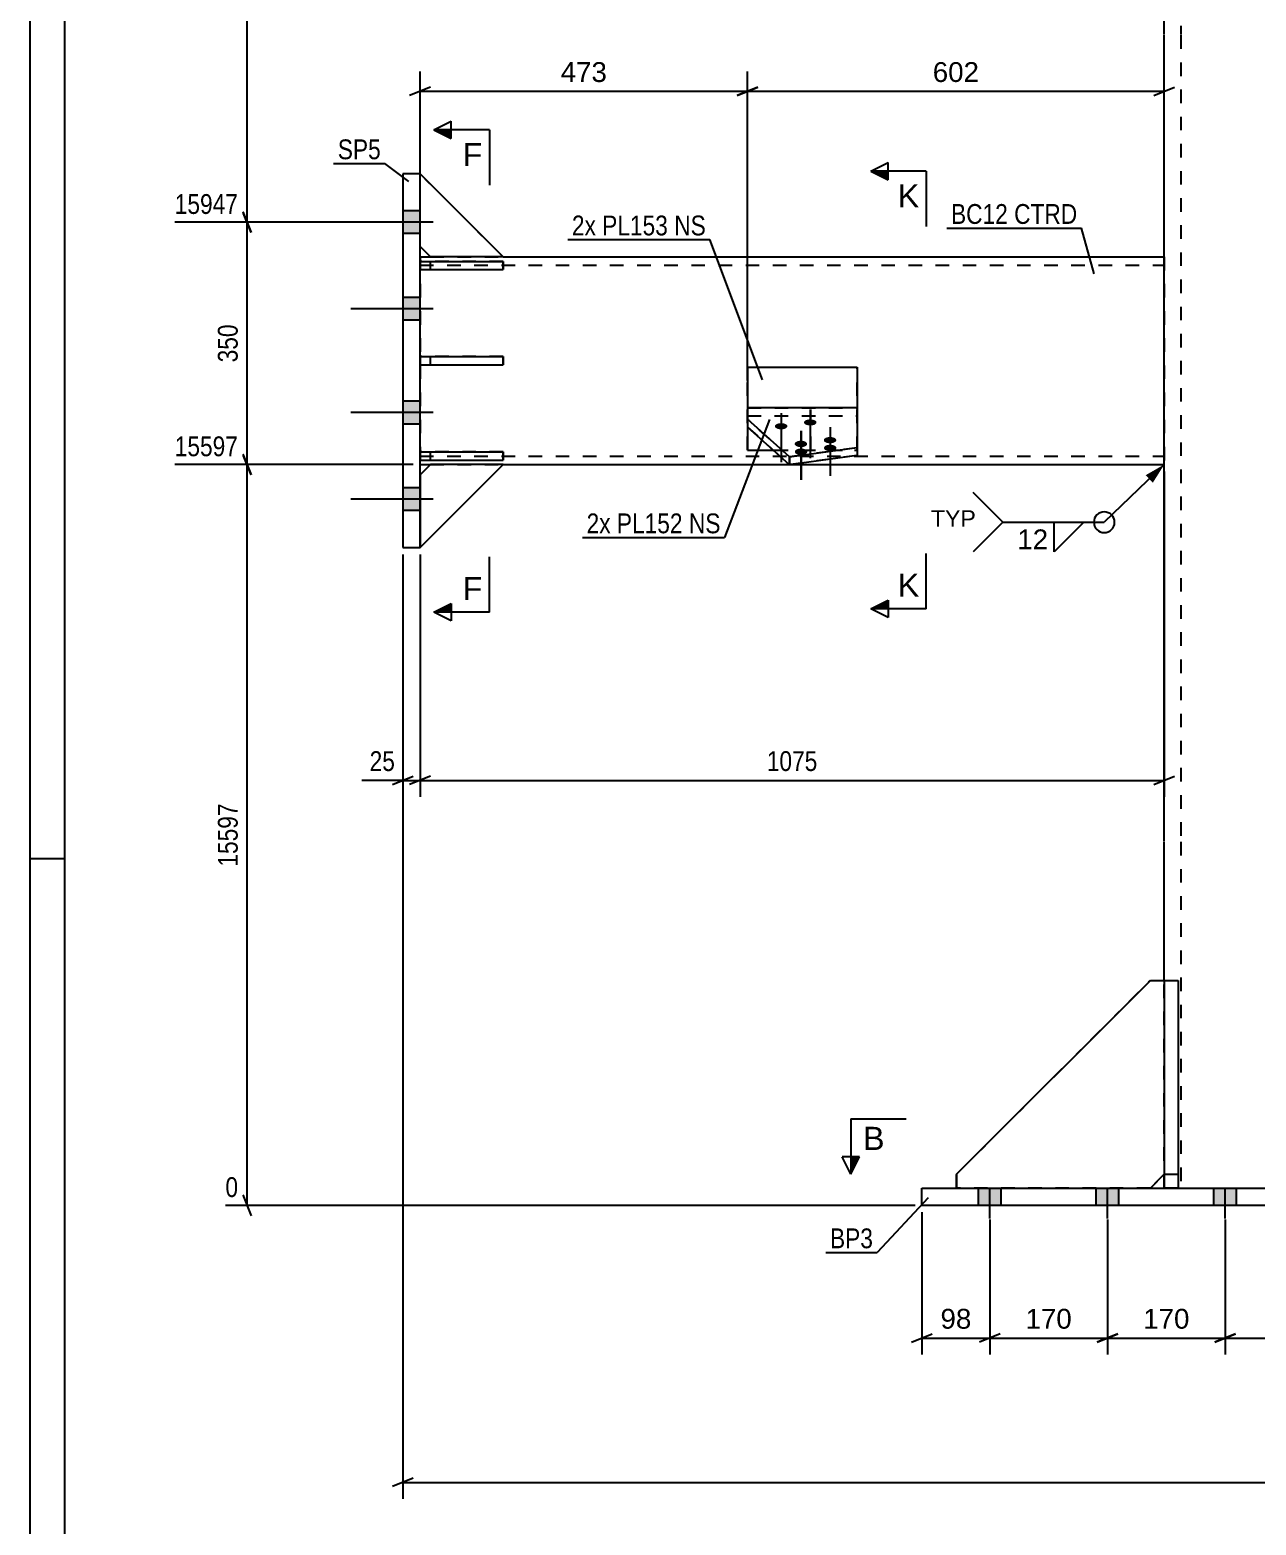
# Model space of a CAD drawing. Header units: millimetres. Extents: x -214 to 627, y -250 to 344.
# Drawn here: x -213.9 to -36.7, y -48.7 to 167.3 of the extents above; entities that cross this region are included whole.
import ezdxf

# ---------------------------------------------------------------- set-up
doc = ezdxf.new("R2010")
doc.units = ezdxf.units.MM
doc.linetypes.add('DXK_LINE_DOT2', pattern=[3.9198, 1.9599, -1.9599])
doc.styles.add('Arial', font='ARIAL.TTF', dxfattribs={"height": 0.2})
doc.styles.add('Arial Narrow', font='ARIALN.TTF', dxfattribs={"height": 0.2})

# ---------------------------------------------------------------- blocks, each defined once
blk = doc.blocks.new('Unknown-284856835-1134')
at = {"color": 5, "linetype": 'Continuous'}
for p, q in [((-213.86, 343.54), (-213.86, -250.46)), ((-208.86, 338.54), (-208.86, -245.46)), ((-208.86, 47.54), (-213.86, 47.54))]:
    blk.add_line(p, q, dxfattribs=at)
blk = doc.blocks.new('Part-284856835-4220 - 4104')
at = {"color": 2, "linetype": 'Continuous'}
for p, q in [((-157.5, 120.11), (-145.5, 120.11)), ((-157.5, 120.11), (-157.5, 118.91)), ((-157.5, 118.91), (-145.5, 118.91)), ((-145.5, 120.11), (-145.5, 118.91))]:
    blk.add_line(p, q, dxfattribs=at)
at = {"color": 7, "linetype": 'DXK_LINE_DOT2'}
blk.add_line((-156, 118.91), (-156, 120.11), dxfattribs=at)
blk = doc.blocks.new('Bolt-284856835-4239 - 4104')
at = {"linetype": 'Continuous'}
for points in [[(-73.55, 0), (-76.85, 0), (-76.85, -2.5), (-73.55, -2.5)], [(-73.55, 0), (-76.85, 0), (-76.85, -2.5), (-73.55, -2.5)], [(-73.55, 0), (-76.85, 0), (-76.85, -2.5), (-73.55, -2.5)], [(-73.55, 0), (-76.85, 0), (-76.85, -2.5), (-73.55, -2.5)], [(-73.55, 0), (-76.85, 0), (-76.85, -2.5), (-73.55, -2.5)], [(-73.55, 0), (-76.85, 0), (-76.85, -2.5), (-73.55, -2.5)], [(-73.55, 0), (-76.85, 0), (-76.85, -2.5), (-73.55, -2.5)], [(-73.55, 0), (-76.85, 0), (-76.85, -2.5), (-73.55, -2.5)], [(-56.55, 0), (-59.85, 0), (-59.85, -2.5), (-56.55, -2.5)], [(-56.55, 0), (-59.85, 0), (-59.85, -2.5), (-56.55, -2.5)], [(-56.55, 0), (-59.85, 0), (-59.85, -2.5), (-56.55, -2.5)], [(-56.55, 0), (-59.85, 0), (-59.85, -2.5), (-56.55, -2.5)], [(-56.55, 0), (-59.85, 0), (-59.85, -2.5), (-56.55, -2.5)], [(-56.55, 0), (-59.85, 0), (-59.85, -2.5), (-56.55, -2.5)], [(-56.55, 0), (-59.85, 0), (-59.85, -2.5), (-56.55, -2.5)], [(-56.55, 0), (-59.85, 0), (-59.85, -2.5), (-56.55, -2.5)], [(-39.55, 0), (-42.85, 0), (-42.85, -2.5), (-39.55, -2.5)], [(-39.55, 0), (-42.85, 0), (-42.85, -2.5), (-39.55, -2.5)], [(-39.55, 0), (-42.85, 0), (-42.85, -2.5), (-39.55, -2.5)], [(-39.55, 0), (-42.85, 0), (-42.85, -2.5), (-39.55, -2.5)], [(-13.35, 0), (-16.65, 0), (-16.65, -2.5), (-13.35, -2.5)], [(-13.35, 0), (-16.65, 0), (-16.65, -2.5), (-13.35, -2.5)], [(-13.35, 0), (-16.65, 0), (-16.65, -2.5), (-13.35, -2.5)], [(-13.35, 0), (-16.65, 0), (-16.65, -2.5), (-13.35, -2.5)], [(16.65, 0), (13.35, 0), (13.35, -2.5), (16.65, -2.5)], [(16.65, 0), (13.35, 0), (13.35, -2.5), (16.65, -2.5)], [(16.65, 0), (13.35, 0), (13.35, -2.5), (16.65, -2.5)], [(16.65, 0), (13.35, 0), (13.35, -2.5), (16.65, -2.5)], [(42.85, 0), (39.55, 0), (39.55, -2.5), (42.85, -2.5)], [(42.85, 0), (39.55, 0), (39.55, -2.5), (42.85, -2.5)], [(42.85, 0), (39.55, 0), (39.55, -2.5), (42.85, -2.5)], [(42.85, 0), (39.55, 0), (39.55, -2.5), (42.85, -2.5)], [(59.85, 0), (56.55, 0), (56.55, -2.5), (59.85, -2.5)], [(59.85, 0), (56.55, 0), (56.55, -2.5), (59.85, -2.5)], [(59.85, 0), (56.55, 0), (56.55, -2.5), (59.85, -2.5)], [(59.85, 0), (56.55, 0), (56.55, -2.5), (59.85, -2.5)], [(59.85, 0), (56.55, 0), (56.55, -2.5), (59.85, -2.5)], [(59.85, 0), (56.55, 0), (56.55, -2.5), (59.85, -2.5)], [(59.85, 0), (56.55, 0), (56.55, -2.5), (59.85, -2.5)], [(59.85, 0), (56.55, 0), (56.55, -2.5), (59.85, -2.5)], [(76.85, 0), (73.55, 0), (73.55, -2.5), (76.85, -2.5)], [(76.85, 0), (73.55, 0), (73.55, -2.5), (76.85, -2.5)], [(76.85, 0), (73.55, 0), (73.55, -2.5), (76.85, -2.5)], [(76.85, 0), (73.55, 0), (73.55, -2.5), (76.85, -2.5)], [(76.85, 0), (73.55, 0), (73.55, -2.5), (76.85, -2.5)], [(76.85, 0), (73.55, 0), (73.55, -2.5), (76.85, -2.5)], [(76.85, 0), (73.55, 0), (73.55, -2.5), (76.85, -2.5)], [(76.85, 0), (73.55, 0), (73.55, -2.5), (76.85, -2.5)]]:
    blk.add_hatch(color=1, dxfattribs=at).paths.add_polyline_path(points)
at = {"color": 1, "linetype": 'Continuous'}
for p, q in [((-76.85, -2.5), (-76.85, 0)), ((-76.85, -2.5), (-76.85, 0)), ((-76.85, -2.5), (-76.85, 0)), ((-76.85, -2.5), (-76.85, 0)), ((-76.85, -2.5), (-76.85, 0)), ((-76.85, -2.5), (-76.85, 0)), ((-76.85, -2.5), (-76.85, 0)), ((-76.85, -2.5), (-76.85, 0)), ((-75.2, -4.4), (-75.2, 0)), ((-75.2, -4.4), (-75.2, 0)), ((-75.2, -4.4), (-75.2, 0)), ((-75.2, -4.4), (-75.2, 0)), ((-75.2, -4.4), (-75.2, 0)), ((-75.2, -4.4), (-75.2, 0)), ((-75.2, -4.4), (-75.2, 0)), ((-75.2, -4.4), (-75.2, 0)), ((-73.55, -2.5), (-73.55, 0)), ((-73.55, -2.5), (-73.55, 0)), ((-73.55, -2.5), (-73.55, 0)), ((-73.55, -2.5), (-73.55, 0)), ((-73.55, -2.5), (-73.55, 0)), ((-73.55, -2.5), (-73.55, 0)), ((-73.55, -2.5), (-73.55, 0)), ((-73.55, -2.5), (-73.55, 0)), ((-59.85, -2.5), (-59.85, 0)), ((-59.85, -2.5), (-59.85, 0)), ((-59.85, -2.5), (-59.85, 0)), ((-59.85, -2.5), (-59.85, 0)), ((-59.85, -2.5), (-59.85, 0)), ((-59.85, -2.5), (-59.85, 0)), ((-59.85, -2.5), (-59.85, 0)), ((-59.85, -2.5), (-59.85, 0)), ((-58.2, -4.4), (-58.2, 0)), ((-58.2, -4.4), (-58.2, 0)), ((-58.2, -4.4), (-58.2, 0)), ((-58.2, -4.4), (-58.2, 0)), ((-58.2, -4.4), (-58.2, 0)), ((-58.2, -4.4), (-58.2, 0)), ((-58.2, -4.4), (-58.2, 0)), ((-58.2, -4.4), (-58.2, 0)), ((-56.55, -2.5), (-56.55, 0)), ((-56.55, -2.5), (-56.55, 0)), ((-56.55, -2.5), (-56.55, 0)), ((-56.55, -2.5), (-56.55, 0)), ((-56.55, -2.5), (-56.55, 0)), ((-56.55, -2.5), (-56.55, 0)), ((-56.55, -2.5), (-56.55, 0)), ((-56.55, -2.5), (-56.55, 0)), ((-42.85, -2.5), (-42.85, 0)), ((-42.85, -2.5), (-42.85, 0)), ((-42.85, -2.5), (-42.85, 0)), ((-42.85, -2.5), (-42.85, 0)), ((-41.2, -4.4), (-41.2, 0)), ((-41.2, -4.4), (-41.2, 0)), ((-41.2, -4.4), (-41.2, 0)), ((-41.2, -4.4), (-41.2, 0)), ((-39.55, -2.5), (-39.55, 0)), ((-39.55, -2.5), (-39.55, 0)), ((-39.55, -2.5), (-39.55, 0)), ((-39.55, -2.5), (-39.55, 0)), ((-16.65, -2.5), (-16.65, 0)), ((-16.65, -2.5), (-16.65, 0)), ((-16.65, -2.5), (-16.65, 0)), ((-16.65, -2.5), (-16.65, 0)), ((-15, -4.4), (-15, 0)), ((-15, -4.4), (-15, 0)), ((-15, -4.4), (-15, 0)), ((-15, -4.4), (-15, 0)), ((-13.35, -2.5), (-13.35, 0)), ((-13.35, -2.5), (-13.35, 0)), ((-13.35, -2.5), (-13.35, 0)), ((-13.35, -2.5), (-13.35, 0)), ((13.35, -2.5), (13.35, 0)), ((13.35, -2.5), (13.35, 0)), ((13.35, -2.5), (13.35, 0)), ((13.35, -2.5), (13.35, 0)), ((15, -4.4), (15, 0)), ((15, -4.4), (15, 0)), ((15, -4.4), (15, 0)), ((15, -4.4), (15, 0)), ((16.65, -2.5), (16.65, 0)), ((16.65, -2.5), (16.65, 0)), ((16.65, -2.5), (16.65, 0)), ((16.65, -2.5), (16.65, 0)), ((39.55, -2.5), (39.55, 0)), ((39.55, -2.5), (39.55, 0)), ((39.55, -2.5), (39.55, 0)), ((39.55, -2.5), (39.55, 0)), ((41.2, -4.4), (41.2, 0)), ((41.2, -4.4), (41.2, 0)), ((41.2, -4.4), (41.2, 0)), ((41.2, -4.4), (41.2, 0)), ((42.85, -2.5), (42.85, 0)), ((42.85, -2.5), (42.85, 0)), ((42.85, -2.5), (42.85, 0)), ((42.85, -2.5), (42.85, 0)), ((56.55, -2.5), (56.55, 0)), ((56.55, -2.5), (56.55, 0)), ((56.55, -2.5), (56.55, 0)), ((56.55, -2.5), (56.55, 0)), ((56.55, -2.5), (56.55, 0)), ((56.55, -2.5), (56.55, 0)), ((56.55, -2.5), (56.55, 0)), ((56.55, -2.5), (56.55, 0)), ((58.2, -4.4), (58.2, 0)), ((58.2, -4.4), (58.2, 0)), ((58.2, -4.4), (58.2, 0)), ((58.2, -4.4), (58.2, 0)), ((58.2, -4.4), (58.2, 0)), ((58.2, -4.4), (58.2, 0)), ((58.2, -4.4), (58.2, 0)), ((58.2, -4.4), (58.2, 0)), ((59.85, -2.5), (59.85, 0)), ((59.85, -2.5), (59.85, 0)), ((59.85, -2.5), (59.85, 0)), ((59.85, -2.5), (59.85, 0)), ((59.85, -2.5), (59.85, 0)), ((59.85, -2.5), (59.85, 0)), ((59.85, -2.5), (59.85, 0)), ((59.85, -2.5), (59.85, 0)), ((73.55, -2.5), (73.55, 0)), ((73.55, -2.5), (73.55, 0)), ((73.55, -2.5), (73.55, 0)), ((73.55, -2.5), (73.55, 0)), ((73.55, -2.5), (73.55, 0)), ((73.55, -2.5), (73.55, 0)), ((73.55, -2.5), (73.55, 0)), ((73.55, -2.5), (73.55, 0)), ((75.2, -4.4), (75.2, 0)), ((75.2, -4.4), (75.2, 0)), ((75.2, -4.4), (75.2, 0)), ((75.2, -4.4), (75.2, 0)), ((75.2, -4.4), (75.2, 0)), ((75.2, -4.4), (75.2, 0)), ((75.2, -4.4), (75.2, 0)), ((75.2, -4.4), (75.2, 0)), ((76.85, -2.5), (76.85, 0)), ((76.85, -2.5), (76.85, 0)), ((76.85, -2.5), (76.85, 0)), ((76.85, -2.5), (76.85, 0)), ((76.85, -2.5), (76.85, 0)), ((76.85, -2.5), (76.85, 0)), ((76.85, -2.5), (76.85, 0)), ((76.85, -2.5), (76.85, 0))]:
    blk.add_line(p, q, dxfattribs=at)
blk = doc.blocks.new('Part-284856835-4136 - 4104')
at = {"color": 7, "linetype": 'DXK_LINE_DOT2'}
for p, q in [((-80, 2), (-52, 30)), ((-52, 30), (-50, 30)), ((-50, 30), (-50, 2)), ((-80, 0), (-80, 2)), ((-52, 0), (-80, 0)), ((-50, 2), (-52, 0))]:
    blk.add_line(p, q, dxfattribs=at)
blk = doc.blocks.new('Part-284856835-4354 - 4104')
at = {"color": 7, "linetype": 'DXK_LINE_DOT2'}
for p, q in [((-110.19, 106.58), (-110.19, 118.58)), ((-110.19, 118.58), (-94.35, 118.58)), ((-94.35, 106.58), (-94.35, 118.58)), ((-110.19, 106.58), (-94.35, 106.58))]:
    blk.add_line(p, q, dxfattribs=at)
blk = doc.blocks.new('Part-284856835-4211 - 4104')
at = {"color": 2, "linetype": 'Continuous'}
for p, q in [((-156, 104.51), (-157.5, 103.01)), ((-157.5, 92.51), (-145.5, 104.51)), ((-145.5, 104.51), (-156, 104.51)), ((-157.5, 103.01), (-157.5, 92.51))]:
    blk.add_line(p, q, dxfattribs=at)
blk = doc.blocks.new('Part-284856835-4212 - 4104')
at = {"color": 7, "linetype": 'DXK_LINE_DOT2'}
for p, q in [((-156, 104.51), (-157.5, 103.01)), ((-157.5, 92.51), (-145.5, 104.51)), ((-145.5, 104.51), (-156, 104.51)), ((-157.5, 103.01), (-157.5, 92.51))]:
    blk.add_line(p, q, dxfattribs=at)
blk = doc.blocks.new('Part-284856835-4217 - 4104')
at = {"color": 7, "linetype": 'DXK_LINE_DOT2'}
for p, q in [((-145.5, 120.11), (-157.5, 120.11)), ((-157.5, 120.11), (-157.5, 118.91)), ((-157.5, 118.91), (-145.5, 118.91)), ((-156, 118.91), (-156, 120.11)), ((-145.5, 118.91), (-145.5, 120.11))]:
    blk.add_line(p, q, dxfattribs=at)
blk = doc.blocks.new('Part-284856835-4218 - 4104')
at = {"color": 2, "linetype": 'Continuous'}
for p, q in [((-157.5, 133.86), (-145.5, 133.86)), ((-157.5, 133.86), (-157.5, 132.66)), ((-157.5, 132.66), (-145.5, 132.66)), ((-145.5, 133.86), (-145.5, 132.66))]:
    blk.add_line(p, q, dxfattribs=at)
at = {"color": 7, "linetype": 'DXK_LINE_DOT2'}
blk.add_line((-156, 132.66), (-156, 133.86), dxfattribs=at)
blk = doc.blocks.new('Part-284856835-4283 - 4104')
at = {"color": 2, "linetype": 'Continuous'}
for p, q in [((-157.5, 134.51), (-156, 134.51)), ((-145.5, 134.51), (-50, 134.51)), ((-157.5, 104.51), (-156, 104.51)), ((-145.5, 104.51), (-104.16, 104.51)), ((-104.03, 104.51), (-50, 104.51))]:
    blk.add_line(p, q, dxfattribs=at)
at = {"color": 7, "linetype": 'DXK_LINE_DOT2'}
for p, q in [((-157.5, 134.51), (-157.5, 104.51)), ((-156, 134.51), (-145.5, 134.51)), ((-50, 134.51), (-50, 104.51)), ((-157.5, 133.31), (-50, 133.31)), ((-157.5, 105.71), (-50, 105.71)), ((-156, 104.51), (-145.5, 104.51)), ((-104.16, 104.51), (-104.03, 104.51))]:
    blk.add_line(p, q, dxfattribs=at)
blk = doc.blocks.new('Part-284856835-4219 - 4104')
at = {"color": 2, "linetype": 'Continuous'}
for p, q in [((-157.5, 106.36), (-145.5, 106.36)), ((-157.5, 106.36), (-157.5, 105.16)), ((-145.5, 106.36), (-145.5, 105.16)), ((-157.5, 105.16), (-145.5, 105.16))]:
    blk.add_line(p, q, dxfattribs=at)
at = {"color": 7, "linetype": 'DXK_LINE_DOT2'}
blk.add_line((-156, 105.16), (-156, 106.36), dxfattribs=at)
blk = doc.blocks.new('Part-284856835-4221 - 4104')
at = {"color": 2, "linetype": 'Continuous'}
for p, q in [((-157.5, 136.01), (-157.5, 146.51)), ((-157.5, 146.51), (-145.5, 134.51)), ((-156, 134.51), (-157.5, 136.01)), ((-145.5, 134.51), (-156, 134.51))]:
    blk.add_line(p, q, dxfattribs=at)
blk = doc.blocks.new('Part-284856835-4222 - 4104')
at = {"color": 7, "linetype": 'DXK_LINE_DOT2'}
for p, q in [((-157.5, 136.01), (-157.5, 146.51)), ((-157.5, 146.51), (-145.5, 134.51)), ((-156, 134.51), (-157.5, 136.01)), ((-145.5, 134.51), (-156, 134.51))]:
    blk.add_line(p, q, dxfattribs=at)
blk = doc.blocks.new('Bolt-284856835-4305 - 4104')
at = {"linetype": 'Continuous'}
for points in [[(-160, 141.16), (-160, 137.86), (-157.5, 137.86), (-157.5, 141.16)], [(-160, 141.16), (-160, 137.86), (-157.5, 137.86), (-157.5, 141.16)], [(-160, 141.16), (-160, 137.86), (-157.5, 137.86), (-157.5, 141.16)], [(-160, 128.66), (-160, 125.36), (-157.5, 125.36), (-157.5, 128.66)], [(-160, 128.66), (-160, 125.36), (-157.5, 125.36), (-157.5, 128.66)], [(-160, 113.66), (-160, 110.36), (-157.5, 110.36), (-157.5, 113.66)], [(-160, 113.66), (-160, 110.36), (-157.5, 110.36), (-157.5, 113.66)], [(-160, 101.16), (-160, 97.86), (-157.5, 97.86), (-157.5, 101.16)], [(-160, 101.16), (-160, 97.86), (-157.5, 97.86), (-157.5, 101.16)], [(-160, 101.16), (-160, 97.86), (-157.5, 97.86), (-157.5, 101.16)]]:
    blk.add_hatch(color=1, dxfattribs=at).paths.add_polyline_path(points)
at = {"color": 1, "linetype": 'Continuous'}
for p, q in [((-157.5, 141.16), (-160, 141.16)), ((-157.5, 141.16), (-160, 141.16)), ((-157.5, 141.16), (-160, 141.16)), ((-155.6, 139.51), (-167.5, 139.51)), ((-155.6, 139.51), (-167.5, 139.51)), ((-155.6, 139.51), (-167.5, 139.51)), ((-157.5, 137.86), (-160, 137.86)), ((-157.5, 137.86), (-160, 137.86)), ((-157.5, 137.86), (-160, 137.86)), ((-157.5, 128.66), (-160, 128.66)), ((-157.5, 128.66), (-160, 128.66)), ((-155.6, 127.01), (-167.5, 127.01)), ((-155.6, 127.01), (-167.5, 127.01)), ((-157.5, 125.36), (-160, 125.36)), ((-157.5, 125.36), (-160, 125.36)), ((-157.5, 113.66), (-160, 113.66)), ((-157.5, 113.66), (-160, 113.66)), ((-155.6, 112.01), (-167.5, 112.01)), ((-155.6, 112.01), (-167.5, 112.01)), ((-157.5, 110.36), (-160, 110.36)), ((-157.5, 110.36), (-160, 110.36)), ((-155.6, 99.51), (-167.5, 99.51)), ((-155.6, 99.51), (-167.5, 99.51)), ((-155.6, 99.51), (-167.5, 99.51)), ((-157.5, 101.16), (-160, 101.16)), ((-157.5, 101.16), (-160, 101.16)), ((-157.5, 101.16), (-160, 101.16)), ((-157.5, 97.86), (-160, 97.86)), ((-157.5, 97.86), (-160, 97.86)), ((-157.5, 97.86), (-160, 97.86))]:
    blk.add_line(p, q, dxfattribs=at)
blk = doc.blocks.new('Part-284856835-4252 - 4104')
at = {"color": 2, "linetype": 'Continuous'}
for p, q in [((-160, 146.51), (-160, 92.51)), ((-157.5, 146.51), (-160, 146.51)), ((-157.5, 92.51), (-157.5, 146.51)), ((-160, 92.51), (-157.5, 92.51))]:
    blk.add_line(p, q, dxfattribs=at)
blk = doc.blocks.new('Part-284856835-4308 - 4104')
at = {"color": 2, "linetype": 'Continuous'}
for p, q in [((-50, 166.61), (-50, 250.22)), ((-50, 50.1), (-50, 166.51)), ((-50, 30), (-50, 50))]:
    blk.add_line(p, q, dxfattribs=at)
at = {"color": 7, "linetype": 'DXK_LINE_DOT2'}
for p, q in [((-47.6, 250.22), (-47.6, 166.61)), ((-47.6, 166.51), (-47.6, 50.1)), ((-47.6, 50), (-47.6, 0)), ((-50, 30), (-50, 0)), ((-50, 0), (50, 0))]:
    blk.add_line(p, q, dxfattribs=at)
blk = doc.blocks.new('Part-284856835-4313 - 4104')
at = {"color": 2, "linetype": 'Continuous'}
for p, q in [((-85, -2.5), (-85, 0)), ((-85, 0), (85, 0)), ((85, 0), (85, -2.5)), ((85, -2.5), (-85, -2.5))]:
    blk.add_line(p, q, dxfattribs=at)
blk = doc.blocks.new('Part-284856835-4378 - 4104')
at = {"color": 2, "linetype": 'Continuous'}
for p, q in [((-110.21, 118.58), (-94.36, 118.58)), ((-110.21, 118.58), (-110.21, 112.68)), ((-94.36, 118.58), (-94.36, 112.68)), ((-110.21, 109.92), (-110.21, 106.58)), ((-110.21, 106.58), (-106.48, 106.58))]:
    blk.add_line(p, q, dxfattribs=at)
at = {"color": 7, "linetype": 'DXK_LINE_DOT2'}
for p, q in [((-110.21, 112.68), (-110.21, 109.92)), ((-94.36, 112.68), (-94.36, 106.58)), ((-106.48, 106.58), (-94.36, 106.58))]:
    blk.add_line(p, q, dxfattribs=at)
blk = doc.blocks.new('Part-284856835-4339 - 4104')
at = {"color": 7, "linetype": 'DXK_LINE_DOT2'}
for p, q in [((-145.5, 133.86), (-157.5, 133.86)), ((-157.5, 133.86), (-157.5, 132.66)), ((-157.5, 132.66), (-145.5, 132.66)), ((-156, 132.66), (-156, 133.86)), ((-145.5, 132.66), (-145.5, 133.86))]:
    blk.add_line(p, q, dxfattribs=at)
blk = doc.blocks.new('Part-284856835-4340 - 4104')
at = {"color": 7, "linetype": 'DXK_LINE_DOT2'}
for p, q in [((-145.5, 106.36), (-157.5, 106.36)), ((-157.5, 106.36), (-157.5, 105.16)), ((-156, 105.16), (-156, 106.36)), ((-145.5, 105.16), (-145.5, 106.36)), ((-157.5, 105.16), (-145.5, 105.16))]:
    blk.add_line(p, q, dxfattribs=at)
blk = doc.blocks.new('Part-284856835-4341 - 4104')
at = {"color": 2, "linetype": 'Continuous'}
for p, q in [((-50, 30), (-50, 0)), ((-50, 30), (-48, 30)), ((-48, 30), (-48, 0)), ((-50, 2), (-48, 2))]:
    blk.add_line(p, q, dxfattribs=at)
at = {"color": 7, "linetype": 'DXK_LINE_DOT2'}
blk.add_line((-50, 0), (-48, 0), dxfattribs=at)
blk = doc.blocks.new('Part-284856835-4343 - 4104')
at = {"color": 7, "linetype": 'DXK_LINE_DOT2'}
for p, q in [((-50, 0), (-50, 30)), ((-50, 30), (-48, 30)), ((-48, 30), (-48, 0)), ((-50, 2), (-48, 2)), ((-48, 0), (-50, 0))]:
    blk.add_line(p, q, dxfattribs=at)
blk = doc.blocks.new('Part-284856835-4344 - 4104')
at = {"color": 2, "linetype": 'Continuous'}
for p, q in [((-80, 2), (-52, 30)), ((-52, 30), (-50, 30)), ((-80, 2), (-80, 0)), ((-50, 2), (-52, 0))]:
    blk.add_line(p, q, dxfattribs=at)
at = {"color": 7, "linetype": 'DXK_LINE_DOT2'}
for p, q in [((-50, 30), (-50, 2)), ((-52, 0), (-80, 0))]:
    blk.add_line(p, q, dxfattribs=at)
blk = doc.blocks.new('Bolt-284856835-4349 - 4104')
at = {"linetype": 'Continuous'}
for points in [[(-102.46, 106.82), (-102.27, 106.81), (-102.09, 106.78), (-101.93, 106.73), (-101.79, 106.67), (-101.68, 106.59), (-101.6, 106.5), (-101.57, 106.4), (-101.57, 106.31), (-101.6, 106.21), (-101.68, 106.12), (-101.79, 106.04), (-101.93, 105.98), (-102.09, 105.93), (-102.27, 105.9), (-102.46, 105.89), (-102.65, 105.9), (-102.83, 105.93), (-102.99, 105.98), (-103.13, 106.04), (-103.24, 106.12), (-103.32, 106.21), (-103.36, 106.31), (-103.36, 106.4), (-103.32, 106.5), (-103.24, 106.59), (-103.13, 106.67), (-102.99, 106.73), (-102.83, 106.78), (-102.65, 106.81)], [(-98.26, 107.37), (-98.07, 107.36), (-97.89, 107.33), (-97.73, 107.28), (-97.59, 107.22), (-97.48, 107.14), (-97.4, 107.05), (-97.36, 106.95), (-97.36, 106.86), (-97.4, 106.76), (-97.48, 106.67), (-97.59, 106.59), (-97.73, 106.53), (-97.89, 106.48), (-98.07, 106.45), (-98.26, 106.44), (-98.44, 106.45), (-98.62, 106.48), (-98.79, 106.53), (-98.93, 106.59), (-99.04, 106.67), (-99.11, 106.76), (-99.15, 106.86), (-99.15, 106.95), (-99.11, 107.05), (-99.04, 107.14), (-98.93, 107.22), (-98.79, 107.28), (-98.62, 107.33), (-98.44, 107.36)]]:
    blk.add_hatch(color=1, dxfattribs=at).paths.add_polyline_path(points)
at = {"color": 1, "linetype": 'DXK_LINE_DOT2'}
for p, q in [((-101.11, 112.47), (-101.11, 105.42)), ((-105.32, 111.92), (-105.32, 104.87))]:
    blk.add_line(p, q, dxfattribs=at)
at = {"color": 1, "linetype": 'Continuous'}
for p, q in [((-102.46, 109.36), (-102.46, 102.31)), ((-98.26, 109.91), (-98.26, 102.86))]:
    blk.add_line(p, q, dxfattribs=at)
blk = doc.blocks.new('Part-284856835-4359 - 4104')
at = {"color": 7, "linetype": 'DXK_LINE_DOT2'}
for p, q in [((-110.19, 112.68), (-94.35, 112.68)), ((-110.19, 112.68), (-110.19, 109.92)), ((-94.35, 112.68), (-94.35, 105.82)), ((-110.19, 111.55), (-94.35, 111.55)), ((-104.12, 105.62), (-110.19, 111.05)), ((-110.19, 109.92), (-104.13, 104.5)), ((-94.35, 106.94), (-104.12, 105.62)), ((-104.12, 104.49), (-104.12, 105.62)), ((-94.35, 105.82), (-103.99, 104.51))]:
    blk.add_line(p, q, dxfattribs=at)
at = {"color": 2, "linetype": 'Continuous'}
for p in [(-104.13, 104.5), (-103.99, 104.51)]:
    blk.add_line(p, (-104.12, 104.49), dxfattribs=at)
blk = doc.blocks.new('Bolt-284856835-4373 - 4104')
at = {"linetype": 'Continuous'}
for points in [[(-105.34, 109.59), (-105.52, 109.6), (-105.7, 109.63), (-105.86, 109.68), (-106, 109.74), (-106.12, 109.82), (-106.19, 109.9), (-106.23, 109.99), (-106.23, 110.09), (-106.19, 110.18), (-106.12, 110.26), (-106, 110.34), (-105.86, 110.4), (-105.7, 110.45), (-105.52, 110.48), (-105.34, 110.49), (-105.15, 110.48), (-104.97, 110.45), (-104.81, 110.4), (-104.67, 110.34), (-104.56, 110.26), (-104.48, 110.18), (-104.44, 110.09), (-104.44, 109.99), (-104.48, 109.9), (-104.56, 109.82), (-104.67, 109.74), (-104.81, 109.68), (-104.97, 109.63), (-105.15, 109.6)], [(-101.13, 110.15), (-101.32, 110.16), (-101.5, 110.19), (-101.66, 110.23), (-101.8, 110.29), (-101.91, 110.37), (-101.99, 110.45), (-102.03, 110.54), (-102.03, 110.64), (-101.99, 110.73), (-101.91, 110.81), (-101.8, 110.89), (-101.66, 110.95), (-101.5, 110.99), (-101.32, 111.02), (-101.13, 111.03), (-100.95, 111.02), (-100.77, 110.99), (-100.6, 110.95), (-100.46, 110.89), (-100.35, 110.81), (-100.28, 110.73), (-100.24, 110.64), (-100.24, 110.54), (-100.28, 110.45), (-100.35, 110.37), (-100.46, 110.29), (-100.6, 110.23), (-100.77, 110.19), (-100.95, 110.16)], [(-98.28, 107.58), (-98.46, 107.59), (-98.64, 107.62), (-98.81, 107.66), (-98.95, 107.73), (-99.06, 107.81), (-99.13, 107.89), (-99.17, 107.99), (-99.17, 108.08), (-99.13, 108.18), (-99.06, 108.26), (-98.95, 108.34), (-98.81, 108.4), (-98.64, 108.45), (-98.46, 108.48), (-98.28, 108.49), (-98.09, 108.48), (-97.91, 108.45), (-97.75, 108.4), (-97.61, 108.34), (-97.5, 108.26), (-97.42, 108.18), (-97.38, 108.08), (-97.38, 107.99), (-97.42, 107.89), (-97.5, 107.81), (-97.61, 107.73), (-97.75, 107.66), (-97.91, 107.62), (-98.09, 107.59)], [(-102.48, 107.02), (-102.67, 107.04), (-102.85, 107.06), (-103.01, 107.11), (-103.15, 107.18), (-103.26, 107.26), (-103.34, 107.34), (-103.38, 107.44), (-103.38, 107.53), (-103.34, 107.63), (-103.26, 107.72), (-103.15, 107.79), (-103.01, 107.86), (-102.85, 107.91), (-102.67, 107.94), (-102.48, 107.95), (-102.29, 107.94), (-102.11, 107.91), (-101.95, 107.86), (-101.81, 107.79), (-101.7, 107.72), (-101.62, 107.63), (-101.59, 107.53), (-101.59, 107.44), (-101.62, 107.34), (-101.7, 107.26), (-101.81, 107.18), (-101.95, 107.11), (-102.11, 107.06), (-102.29, 107.04)]]:
    blk.add_hatch(color=1, dxfattribs=at).paths.add_polyline_path(points)
at = {"color": 1, "linetype": 'Continuous'}
for p, q in [((-101.13, 112.47), (-101.13, 105.42)), ((-105.34, 111.92), (-105.34, 104.87)), ((-102.48, 109.37), (-102.48, 102.32)), ((-98.28, 109.91), (-98.28, 102.87))]:
    blk.add_line(p, q, dxfattribs=at)
blk = doc.blocks.new('Part-284856835-4383 - 4104')
at = {"color": 2, "linetype": 'Continuous'}
for p, q in [((-94.36, 112.68), (-110.21, 112.68)), ((-110.21, 112.68), (-110.21, 109.92)), ((-94.36, 112.68), (-94.36, 105.82)), ((-110.21, 111.05), (-104.14, 105.62)), ((-104.14, 104.49), (-110.21, 109.92)), ((-104.14, 105.62), (-94.36, 106.95)), ((-94.36, 105.82), (-104.14, 104.49)), ((-104.14, 105.62), (-104.14, 104.49))]:
    blk.add_line(p, q, dxfattribs=at)
at = {"color": 7, "linetype": 'DXK_LINE_DOT2'}
blk.add_line((-110.21, 111.55), (-94.36, 111.55), dxfattribs=at)
blk = doc.blocks.new('StraightDimension-284856835-9249 - 4104')
at = {"color": 7, "linetype": 'Continuous'}
for p, q in [((-160, 91.51), (-160, 56.49)), ((-157.5, 91.51), (-157.5, 56.49)), ((-161.5, 58.29), (-158.5, 59.49)), ((-160, 58.89), (-157.5, 58.89)), ((-156, 59.49), (-159, 58.29))]:
    blk.add_line(p, q, dxfattribs=at)
at = {"color": 0}
blk.add_wipeout([(-160.53, 59.64), (-160.53, 63.84), (-165.38, 63.84), (-165.38, 59.64)], dxfattribs=at)
at = {"color": 7, "linetype": 'Continuous'}
blk.add_line((-160, 58.89), (-165.91, 58.89), dxfattribs=at)
blk.add_line((-160, 58.89), (-165.91, 58.89), dxfattribs=at)
at = {"color": 3, "style": 'Arial Narrow'}
blk.add_text('25', height=2.863, dxfattribs=at).set_placement((-164.78, 60.24))
blk = doc.blocks.new('StraightDimension-284856835-4517 - 4104')
at = {"color": 7, "linetype": 'Continuous'}
for p, q in [((-41.2, -4.57), (-41.2, -24.07)), ((-15, -4.57), (-15, -24.07)), ((-39.7, -21.07), (-42.7, -22.27)), ((-16.5, -22.27), (-13.5, -21.07)), ((-41.2, -21.67), (-15, -21.67))]:
    blk.add_line(p, q, dxfattribs=at)
at = {"color": 0}
blk.add_wipeout([(-24.16, -20.92), (-24.16, -16.72), (-32.04, -16.72), (-32.04, -20.92)], dxfattribs=at)
at = {"color": 3, "style": 'Arial'}
blk.add_text('262', height=2.865, dxfattribs=at).set_placement((-31.44, -20.32))
blk = doc.blocks.new('StraightDimension-284856835-4518 - 4104')
at = {"color": 7, "linetype": 'Continuous'}
for p, q in [((-58.2, -4.57), (-58.2, -24.07)), ((-41.2, -4.57), (-41.2, -24.07)), ((-56.7, -21.07), (-59.7, -22.27)), ((-42.7, -22.27), (-39.7, -21.07)), ((-58.2, -21.67), (-41.2, -21.67))]:
    blk.add_line(p, q, dxfattribs=at)
at = {"color": 0}
blk.add_wipeout([(-45.76, -20.92), (-45.76, -16.72), (-53.64, -16.72), (-53.64, -20.92)], dxfattribs=at)
at = {"color": 3, "style": 'Arial'}
blk.add_text('170', height=2.865, dxfattribs=at).set_placement((-53.04, -20.32))
blk = doc.blocks.new('StraightDimension-284856835-4519 - 4104')
at = {"color": 7, "linetype": 'Continuous'}
for p, q in [((-75.2, -4.57), (-75.2, -24.07)), ((-58.2, -4.57), (-58.2, -24.07)), ((-73.7, -21.07), (-76.7, -22.27)), ((-59.7, -22.27), (-56.7, -21.07)), ((-75.2, -21.67), (-58.2, -21.67))]:
    blk.add_line(p, q, dxfattribs=at)
at = {"color": 0}
blk.add_wipeout([(-62.76, -20.92), (-62.76, -16.72), (-70.64, -16.72), (-70.64, -20.92)], dxfattribs=at)
at = {"color": 3, "style": 'Arial'}
blk.add_text('170', height=2.865, dxfattribs=at).set_placement((-70.04, -20.32))
blk = doc.blocks.new('StraightDimension-284856835-4520 - 4104')
at = {"color": 7, "linetype": 'Continuous'}
for p, q in [((-85, -3.5), (-85, -24.07)), ((-75.2, -4.57), (-75.2, -24.07)), ((-86.5, -22.27), (-83.5, -21.07)), ((-73.7, -21.07), (-76.7, -22.27)), ((-85, -21.67), (-75.2, -21.67))]:
    blk.add_line(p, q, dxfattribs=at)
at = {"color": 0}
blk.add_wipeout([(-77.28, -20.92), (-77.28, -16.72), (-82.92, -16.72), (-82.92, -20.92)], dxfattribs=at)
at = {"color": 3, "style": 'Arial'}
blk.add_text('98', height=2.865, dxfattribs=at).set_placement((-82.32, -20.32))
blk = doc.blocks.new('StraightDimension-284856835-4525 - 4104')
at = {"color": 7, "linetype": 'Continuous'}
for p, q in [((-160, 91.51), (-160, -44.92)), ((100, 91.51), (100, -44.92)), ((-158.5, -41.92), (-161.5, -43.12)), ((-160, -42.52), (100, -42.52)), ((98.5, -43.12), (101.5, -41.92))]:
    blk.add_line(p, q, dxfattribs=at)
at = {"color": 0}
blk.add_wipeout([(-25.74, -41.77), (-25.74, -37.57), (-34.26, -37.57), (-34.26, -41.77)], dxfattribs=at)
at = {"color": 3, "style": 'Arial Narrow'}
blk.add_text('2600', height=2.863, dxfattribs=at).set_placement((-33.66, -41.17))
blk = doc.blocks.new('StraightDimension-284856835-4888 - 4104')
at = {"color": 7, "linetype": 'Continuous'}
for p, q in [((-181.89, 138.01), (-183.09, 141.01)), ((-164.49, 139.51), (-192.93, 139.51)), ((-182.49, 104.51), (-182.49, 139.51)), ((-183.09, 106.01), (-181.89, 103.01)), ((-158.5, 104.51), (-192.93, 104.51))]:
    blk.add_line(p, q, dxfattribs=at)
at = {"color": 0, "linetype": 'Continuous'}
blk.add_wipeout([(-183.19, 140.11), (-183.19, 144.31), (-193.53, 144.31), (-193.53, 140.11)], dxfattribs=at)
at = {"color": 0}
blk.add_wipeout([(-183.24, 125.35), (-187.44, 125.35), (-187.44, 118.67), (-183.24, 118.67)], dxfattribs=at)
at = {"color": 3, "linetype": 'Continuous', "style": 'Arial Narrow'}
blk.add_text('15947', height=2.863, dxfattribs=at).set_placement((-192.93, 140.71))
at = {"color": 3, "style": 'Arial Narrow'}
blk.add_text('350', height=2.863, rotation=90.0002, dxfattribs=at).set_placement((-183.84, 119.27))
blk = doc.blocks.new('StraightDimension-284856835-4880 - 4104')
at = {"color": 7, "linetype": 'Continuous'}
for p, q in [((-181.89, 216.22), (-183.09, 219.22)), ((-158.5, 217.72), (-192.93, 217.72)), ((-182.49, 139.51), (-182.49, 217.72)), ((-183.09, 141.01), (-181.89, 138.01)), ((-164.49, 139.51), (-192.93, 139.51))]:
    blk.add_line(p, q, dxfattribs=at)
at = {"color": 0, "linetype": 'Continuous'}
blk.add_wipeout([(-183.19, 218.32), (-183.19, 222.52), (-193.53, 222.52), (-193.53, 218.32)], dxfattribs=at)
at = {"color": 0}
blk.add_wipeout([(-183.24, 182.87), (-187.44, 182.87), (-187.44, 174.36), (-183.24, 174.36)], dxfattribs=at)
at = {"color": 3, "linetype": 'Continuous', "style": 'Arial Narrow'}
blk.add_text('18787', height=2.863, dxfattribs=at).set_placement((-192.93, 218.92))
at = {"color": 3, "style": 'Arial Narrow'}
blk.add_text('2840', height=2.863, rotation=90.0002, dxfattribs=at).set_placement((-183.84, 174.96))
blk = doc.blocks.new('StraightDimension-284856835-4896 - 4104')
at = {"color": 7, "linetype": 'Continuous'}
for p, q in [((-181.89, 103.01), (-183.09, 106.01)), ((-158.5, 104.51), (-192.93, 104.51)), ((-182.49, -2.5), (-182.49, 104.51)), ((-183.09, -1), (-181.89, -4)), ((-86, -2.5), (-185.61, -2.5))]:
    blk.add_line(p, q, dxfattribs=at)
at = {"color": 0, "linetype": 'Continuous'}
for points in [[(-183.19, 105.11), (-183.19, 109.31), (-193.53, 109.31), (-193.53, 105.11)], [(-183.19, -1.9), (-183.19, 2.3), (-186.21, 2.3), (-186.21, -1.9)]]:
    blk.add_wipeout(points, dxfattribs=at)
at = {"color": 0}
blk.add_wipeout([(-183.24, 56.17), (-187.44, 56.17), (-187.44, 45.83), (-183.24, 45.83)], dxfattribs=at)
at = {"color": 3, "linetype": 'Continuous', "style": 'Arial Narrow'}
for s, height, p in [('15597', 2.863, (-192.93, 105.71)), ('0', 2.86, (-185.61, -1.3))]:
    blk.add_text(s, height=height, dxfattribs=at).set_placement(p)
at = {"color": 3, "style": 'Arial Narrow'}
blk.add_text('15597', height=2.863, rotation=90.0002, dxfattribs=at).set_placement((-183.84, 46.43))
blk = doc.blocks.new('StraightDimension-284856835-7751 - 4104')
at = {"color": 7, "linetype": 'Continuous'}
for p, q in [((-110.21, 116.63), (-110.21, 161.27)), ((-50, 135.51), (-50, 161.27)), ((-108.71, 159.02), (-111.71, 157.82)), ((-110.21, 158.42), (-50, 158.42)), ((-51.5, 157.82), (-48.5, 159.02))]:
    blk.add_line(p, q, dxfattribs=at)
at = {"color": 0}
blk.add_wipeout([(-76.17, 159.17), (-76.17, 163.37), (-84.04, 163.37), (-84.04, 159.17)], dxfattribs=at)
at = {"color": 3, "style": 'Arial'}
blk.add_text('602', height=2.865, dxfattribs=at).set_placement((-83.44, 159.77))
blk = doc.blocks.new('StraightDimension-284856835-7752 - 4104')
at = {"color": 7, "linetype": 'Continuous'}
for p, q in [((-157.5, 135.51), (-157.5, 161.27)), ((-110.21, 116.63), (-110.21, 161.27)), ((-156, 159.02), (-159, 157.82)), ((-157.5, 158.42), (-110.21, 158.42)), ((-111.71, 157.82), (-108.71, 159.02))]:
    blk.add_line(p, q, dxfattribs=at)
at = {"color": 0}
blk.add_wipeout([(-129.92, 159.17), (-129.92, 163.37), (-137.79, 163.37), (-137.79, 159.17)], dxfattribs=at)
at = {"color": 3, "style": 'Arial'}
blk.add_text('473', height=2.865, dxfattribs=at).set_placement((-137.19, 159.77))
blk = doc.blocks.new('StraightDimension-284856835-9248 - 4104')
at = {"color": 7, "linetype": 'Continuous'}
for p, q in [((-50, 103.51), (-50, 56.49)), ((-157.5, 91.51), (-157.5, 56.49)), ((-156, 59.49), (-159, 58.29)), ((-157.5, 58.89), (-50, 58.89)), ((-51.5, 58.29), (-48.5, 59.49))]:
    blk.add_line(p, q, dxfattribs=at)
at = {"color": 0}
blk.add_wipeout([(-99.49, 59.64), (-99.49, 63.84), (-108.01, 63.84), (-108.01, 59.64)], dxfattribs=at)
at = {"color": 3, "style": 'Arial Narrow'}
blk.add_text('1075', height=2.863, dxfattribs=at).set_placement((-107.41, 60.24))
blk = doc.blocks.new('Mark-284856835-4279 - 4104')
at = {"color": 0}
blk.add_wipeout([(-72.58, 139.27), (-72.58, 142.27), (-80.8, 142.27), (-80.8, 139.27)], dxfattribs=at)
blk.add_wipeout([(-72.58, 139.27), (-72.58, 142.27), (-80.8, 142.27), (-80.8, 139.27)], dxfattribs=at)
at = {"color": 3, "style": 'Arial Narrow'}
blk.add_text('BC12', height=2.863, dxfattribs=at).set_placement((-80.8, 139.27))
at = {"color": 0}
blk.add_wipeout([(-62.55, 139.27), (-62.55, 142.27), (-71.68, 142.27), (-71.68, 139.27)], dxfattribs=at)
blk.add_wipeout([(-62.55, 139.27), (-62.55, 142.27), (-71.68, 142.27), (-71.68, 139.27)], dxfattribs=at)
at = {"color": 30, "linetype": 'Continuous'}
for p in [(-81.4, 138.67), (-60.1, 132.08)]:
    blk.add_line(p, (-61.95, 138.67), dxfattribs=at)
at = {"color": 3, "style": 'Arial Narrow'}
blk.add_text('CTRD', height=2.863, dxfattribs=at).set_placement((-71.68, 139.27))
blk = doc.blocks.new('Mark-284856835-4248 - 4104')
at = {"color": 0}
blk.add_wipeout([(-163.17, 148.61), (-163.17, 151.61), (-169.38, 151.61), (-169.38, 148.61)], dxfattribs=at)
blk.add_wipeout([(-163.17, 148.61), (-163.17, 151.61), (-169.38, 151.61), (-169.38, 148.61)], dxfattribs=at)
at = {"color": 30, "linetype": 'Continuous'}
for p in [(-169.98, 148.01), (-159.11, 145.41)]:
    blk.add_line(p, (-162.57, 148.01), dxfattribs=at)
at = {"color": 3, "style": 'Arial Narrow'}
blk.add_text('SP5', height=2.863, dxfattribs=at).set_placement((-169.38, 148.61))
blk = doc.blocks.new('Mark-284856835-4309 - 4104')
at = {"color": 0}
blk.add_wipeout([(-92.07, -8.7), (-92.07, -5.7), (-98.28, -5.7), (-98.28, -8.7)], dxfattribs=at)
blk.add_wipeout([(-92.07, -8.7), (-92.07, -5.7), (-98.28, -5.7), (-98.28, -8.7)], dxfattribs=at)
at = {"color": 30, "linetype": 'Continuous'}
for p in [(-84.09, -1.42), (-98.88, -9.3)]:
    blk.add_line(p, (-91.47, -9.3), dxfattribs=at)
at = {"color": 3, "style": 'Arial Narrow'}
blk.add_text('BP3', height=2.863, dxfattribs=at).set_placement((-98.28, -8.7))
blk = doc.blocks.new('SectionMark-284856835-4936 - 4104')
at = {"linetype": 'Continuous'}
for points in [[(-89.88, 146.89), (-89.88, 145.64), (-92.38, 146.89)], [(-89.88, 84.92), (-89.88, 83.67), (-92.38, 83.67)]]:
    blk.add_hatch(color=6, dxfattribs=at).paths.add_polyline_path(points)
at = {"color": 6, "linetype": 'Continuous'}
for p, q in [((-92.38, 146.89), (-89.88, 148.14)), ((-84.38, 146.89), (-92.38, 146.89)), ((-92.38, 146.89), (-89.88, 145.64)), ((-89.88, 145.64), (-89.88, 148.14)), ((-92.38, 83.67), (-89.88, 84.92)), ((-89.88, 84.92), (-89.88, 82.42)), ((-84.38, 83.67), (-92.38, 83.67)), ((-89.88, 82.42), (-92.38, 83.67))]:
    blk.add_line(p, q, dxfattribs=at)
at = {"color": 0, "linetype": 'Continuous'}
for points in [[(-85.38, 141.64), (-85.38, 145.14), (-88.49, 145.14), (-88.49, 141.64)], [(-85.38, 85.42), (-85.38, 88.92), (-88.49, 88.92), (-88.49, 85.42)]]:
    blk.add_wipeout(points, dxfattribs=at)
at = {"color": 6, "linetype": 'Continuous'}
for p, q in [((-84.38, 146.89), (-84.38, 138.89)), ((-84.38, 83.67), (-84.38, 91.67))]:
    blk.add_line(p, q, dxfattribs=at)
at = {"color": 3, "linetype": 'Continuous', "style": 'Arial'}
for p in [(-88.49, 141.64), (-88.49, 85.42)]:
    blk.add_text('K', height=3.34, rotation=0.0057, dxfattribs=at).set_placement(p)
blk = doc.blocks.new('SectionMark-284856835-4940 - 4104')
at = {"color": 6, "linetype": 'Continuous'}
for p, q in [((-95.26, 10), (-95.26, 2)), ((97.52, 10), (97.52, 2)), ((-95.26, 2), (-96.51, 4.5)), ((98.77, 4.5), (97.52, 2))]:
    blk.add_line(p, q, dxfattribs=at)
at = {"color": 0, "linetype": 'Continuous'}
for points in [[(-90.4, 5.5), (-90.4, 9), (-93.51, 9), (-93.51, 5.5)], [(95.77, 5.5), (95.77, 9), (92.66, 9), (92.66, 5.5)]]:
    blk.add_wipeout(points, dxfattribs=at)
at = {"linetype": 'Continuous'}
for points in [[(-95.26, 4.5), (-94.01, 4.5), (-95.26, 2)], [(96.27, 4.5), (97.52, 4.5), (97.52, 2)]]:
    blk.add_hatch(color=6, dxfattribs=at).paths.add_polyline_path(points)
at = {"color": 6, "linetype": 'Continuous'}
for p, q in [((-95.26, 10), (-87.26, 10)), ((97.52, 10), (89.52, 10)), ((-94.01, 4.5), (-96.51, 4.5)), ((-95.26, 2), (-94.01, 4.5)), ((96.27, 4.5), (98.77, 4.5)), ((97.52, 2), (96.27, 4.5))]:
    blk.add_line(p, q, dxfattribs=at)
at = {"color": 3, "linetype": 'Continuous', "style": 'Arial'}
for p in [(-93.51, 5.5), (92.66, 5.5)]:
    blk.add_text('B', height=3.34, dxfattribs=at).set_placement(p)
blk = doc.blocks.new('SectionMark-284856835-4942 - 4104')
at = {"linetype": 'Continuous'}
for points in [[(-152.99, 152.86), (-152.99, 151.61), (-155.49, 152.86)], [(-152.99, 84.42), (-152.99, 83.17), (-155.49, 83.17)]]:
    blk.add_hatch(color=6, dxfattribs=at).paths.add_polyline_path(points)
at = {"color": 6, "linetype": 'Continuous'}
for p, q in [((-155.49, 152.86), (-152.99, 154.11)), ((-152.99, 151.61), (-152.99, 154.11)), ((-147.49, 152.86), (-155.49, 152.86)), ((-155.49, 152.86), (-152.99, 151.61)), ((-155.49, 83.17), (-152.99, 84.42)), ((-152.99, 84.42), (-152.99, 81.92)), ((-147.49, 83.17), (-155.49, 83.17)), ((-152.99, 81.92), (-155.49, 83.17))]:
    blk.add_line(p, q, dxfattribs=at)
at = {"color": 0, "linetype": 'Continuous'}
for points in [[(-148.49, 147.61), (-148.49, 151.11), (-151.34, 151.11), (-151.34, 147.61)], [(-148.49, 84.92), (-148.49, 88.42), (-151.34, 88.42), (-151.34, 84.92)]]:
    blk.add_wipeout(points, dxfattribs=at)
at = {"color": 6, "linetype": 'Continuous'}
for p, q in [((-147.49, 152.86), (-147.49, 144.86)), ((-147.49, 83.17), (-147.49, 91.17))]:
    blk.add_line(p, q, dxfattribs=at)
at = {"color": 3, "linetype": 'Continuous', "style": 'Arial'}
for p in [(-151.34, 147.61), (-151.34, 84.92)]:
    blk.add_text('F', height=3.34, dxfattribs=at).set_placement(p)
blk = doc.blocks.new('WeldMark-284856835-4960 - 4104')
at = {"linetype": 'Continuous'}
blk.add_hatch(color=30, dxfattribs=at).paths.add_polyline_path([(-52.68, 102.97), (-50, 104.51), (-51.64, 101.89)])
at = {"color": 30, "linetype": 'Continuous'}
blk.add_line((-50, 104.51), (-58.67, 96.17), dxfattribs=at)
at = {"color": 3, "linetype": 'Continuous'}
for q in [(-77.6, 100.46), (-77.6, 91.89)]:
    blk.add_line((-73.32, 96.17), q, dxfattribs=at)
for start, end in [(90, 270), (270, 90)]:
    blk.add_arc((-58.67, 96.17), 1.5, start, end, dxfattribs=at)
at = {"color": 0}
blk.add_wipeout([(-66.57, 92.07), (-66.57, 95.47), (-71.42, 95.47), (-71.42, 92.07)], dxfattribs=at)
at = {"color": 30, "linetype": 'Continuous'}
blk.add_line((-73.32, 96.17), (-58.67, 96.17), dxfattribs=at)
at = {"color": 3, "linetype": 'Continuous'}
for p, q in [((-65.91, 96.17), (-61.63, 96.17)), ((-61.63, 96.17), (-65.91, 91.89)), ((-65.91, 91.89), (-65.91, 96.17))]:
    blk.add_line(p, q, dxfattribs=at)
at = {"color": 3, "style": 'Arial'}
blk.add_text('12', height=2.865, dxfattribs=at).set_placement((-71.22, 92.27))
at = {"color": 0, "linetype": 'Continuous'}
blk.add_wipeout([(-77.22, 95.52), (-77.22, 98.02), (-83.7, 98.02), (-83.7, 95.52)], dxfattribs=at)
blk.add_wipeout([(-77.22, 95.52), (-77.22, 98.02), (-83.7, 98.02), (-83.7, 95.52)], dxfattribs=at)
at = {"color": 3, "linetype": 'Continuous', "style": 'Arial'}
blk.add_text('TYP', height=2.388, dxfattribs=at).set_placement((-83.7, 95.52))
blk = doc.blocks.new('MarkSet-284856835-9645 - 4104')
at = {"color": 0}
blk.add_wipeout([(-129.97, 94.58), (-129.97, 97.58), (-133.44, 97.58), (-133.44, 94.58)], dxfattribs=at)
blk.add_wipeout([(-129.97, 94.58), (-129.97, 97.58), (-133.44, 97.58), (-133.44, 94.58)], dxfattribs=at)
blk.add_wipeout([(-119.56, 94.58), (-119.56, 97.58), (-129.07, 97.58), (-129.07, 94.58)], dxfattribs=at)
blk.add_wipeout([(-119.56, 94.58), (-119.56, 97.58), (-129.07, 97.58), (-129.07, 94.58)], dxfattribs=at)
at = {"color": 3, "style": 'Arial Narrow'}
for s, p in [('2x', (-133.44, 94.58)), ('PL152', (-129.07, 94.58))]:
    blk.add_text(s, height=2.863, dxfattribs=at).set_placement(p)
at = {"color": 0}
blk.add_wipeout([(-114.1, 94.58), (-114.1, 97.58), (-118.66, 97.58), (-118.66, 94.58)], dxfattribs=at)
blk.add_wipeout([(-114.1, 94.58), (-114.1, 97.58), (-118.66, 97.58), (-118.66, 94.58)], dxfattribs=at)
at = {"color": 30, "linetype": 'Continuous'}
for p in [(-107.01, 111.01), (-134.04, 93.98)]:
    blk.add_line(p, (-113.5, 93.98), dxfattribs=at)
at = {"color": 3, "style": 'Arial Narrow'}
blk.add_text('NS', height=2.863, dxfattribs=at).set_placement((-118.66, 94.58))
blk = doc.blocks.new('MarkSet-284856835-9652 - 4104')
at = {"color": 0}
blk.add_wipeout([(-132.09, 137.61), (-132.09, 140.61), (-135.56, 140.61), (-135.56, 137.61)], dxfattribs=at)
blk.add_wipeout([(-132.09, 137.61), (-132.09, 140.61), (-135.56, 140.61), (-135.56, 137.61)], dxfattribs=at)
blk.add_wipeout([(-121.68, 137.61), (-121.68, 140.61), (-131.19, 140.61), (-131.19, 137.61)], dxfattribs=at)
blk.add_wipeout([(-121.68, 137.61), (-121.68, 140.61), (-131.19, 140.61), (-131.19, 137.61)], dxfattribs=at)
at = {"color": 3, "style": 'Arial Narrow'}
blk.add_text('2x', height=2.863, dxfattribs=at).set_placement((-135.56, 137.61))
at = {"color": 0}
blk.add_wipeout([(-116.22, 137.61), (-116.22, 140.61), (-120.78, 140.61), (-120.78, 137.61)], dxfattribs=at)
blk.add_wipeout([(-116.22, 137.61), (-116.22, 140.61), (-120.78, 140.61), (-120.78, 137.61)], dxfattribs=at)
at = {"color": 30, "linetype": 'Continuous'}
for p in [(-136.16, 137.01), (-108.05, 116.76)]:
    blk.add_line(p, (-115.62, 137.01), dxfattribs=at)
at = {"color": 3, "style": 'Arial Narrow'}
for s, p in [('PL153', (-131.19, 137.61)), ('NS', (-120.78, 137.61))]:
    blk.add_text(s, height=2.863, dxfattribs=at).set_placement(p)

msp = doc.modelspace()

# ---------------------------------------------------------------- block references
for name in ['Unknown-284856835-1134', 'Part-284856835-4308 - 4104', 'Part-284856835-4252 - 4104', 'Part-284856835-4221 - 4104', 'Part-284856835-4222 - 4104', 'Bolt-284856835-4305 - 4104', 'Part-284856835-4283 - 4104', 'Part-284856835-4218 - 4104', 'Part-284856835-4339 - 4104', 'Part-284856835-4220 - 4104', 'Part-284856835-4217 - 4104', 'Part-284856835-4378 - 4104', 'Part-284856835-4354 - 4104', 'Part-284856835-4383 - 4104', 'Part-284856835-4359 - 4104', 'Bolt-284856835-4373 - 4104', 'Bolt-284856835-4349 - 4104', 'Part-284856835-4219 - 4104', 'Part-284856835-4340 - 4104', 'Part-284856835-4211 - 4104', 'Part-284856835-4212 - 4104', 'Part-284856835-4136 - 4104', 'Part-284856835-4344 - 4104', 'Part-284856835-4341 - 4104', 'Part-284856835-4343 - 4104', 'Part-284856835-4313 - 4104', 'Bolt-284856835-4239 - 4104']:
    msp.add_blockref(name, (0, 0))

# ---------------------------------------------------------------- next in the draw order: block references
for name in ['StraightDimension-284856835-7751 - 4104', 'StraightDimension-284856835-4888 - 4104', 'StraightDimension-284856835-9249 - 4104', 'StraightDimension-284856835-4517 - 4104']:
    msp.add_blockref(name, (0, 0))

# ---------------------------------------------------------------- next in the draw order: block references
for name in ['StraightDimension-284856835-4880 - 4104', 'Mark-284856835-4279 - 4104', 'StraightDimension-284856835-4518 - 4104']:
    msp.add_blockref(name, (0, 0))

# ---------------------------------------------------------------- next in the draw order: block references
for name in ['StraightDimension-284856835-7752 - 4104', 'StraightDimension-284856835-4519 - 4104']:
    msp.add_blockref(name, (0, 0))

# ---------------------------------------------------------------- next in the draw order: block references
for name in ['Mark-284856835-4248 - 4104', 'MarkSet-284856835-9652 - 4104', 'StraightDimension-284856835-4520 - 4104']:
    msp.add_blockref(name, (0, 0))

# ---------------------------------------------------------------- next in the draw order: block references
msp.add_blockref('StraightDimension-284856835-4525 - 4104', (0, 0))

# ---------------------------------------------------------------- next in the draw order: block references
msp.add_blockref('StraightDimension-284856835-4896 - 4104', (0, 0))

# ---------------------------------------------------------------- next in the draw order: block references
for name in ['StraightDimension-284856835-9248 - 4104', 'SectionMark-284856835-4940 - 4104', 'Mark-284856835-4309 - 4104']:
    msp.add_blockref(name, (0, 0))

# ---------------------------------------------------------------- next in the draw order: block references
for name in ['SectionMark-284856835-4942 - 4104', 'SectionMark-284856835-4936 - 4104', 'MarkSet-284856835-9645 - 4104']:
    msp.add_blockref(name, (0, 0))

# ---------------------------------------------------------------- next in the draw order: block references
msp.add_blockref('WeldMark-284856835-4960 - 4104', (0, 0))

doc.saveas('drawing.dxf')
